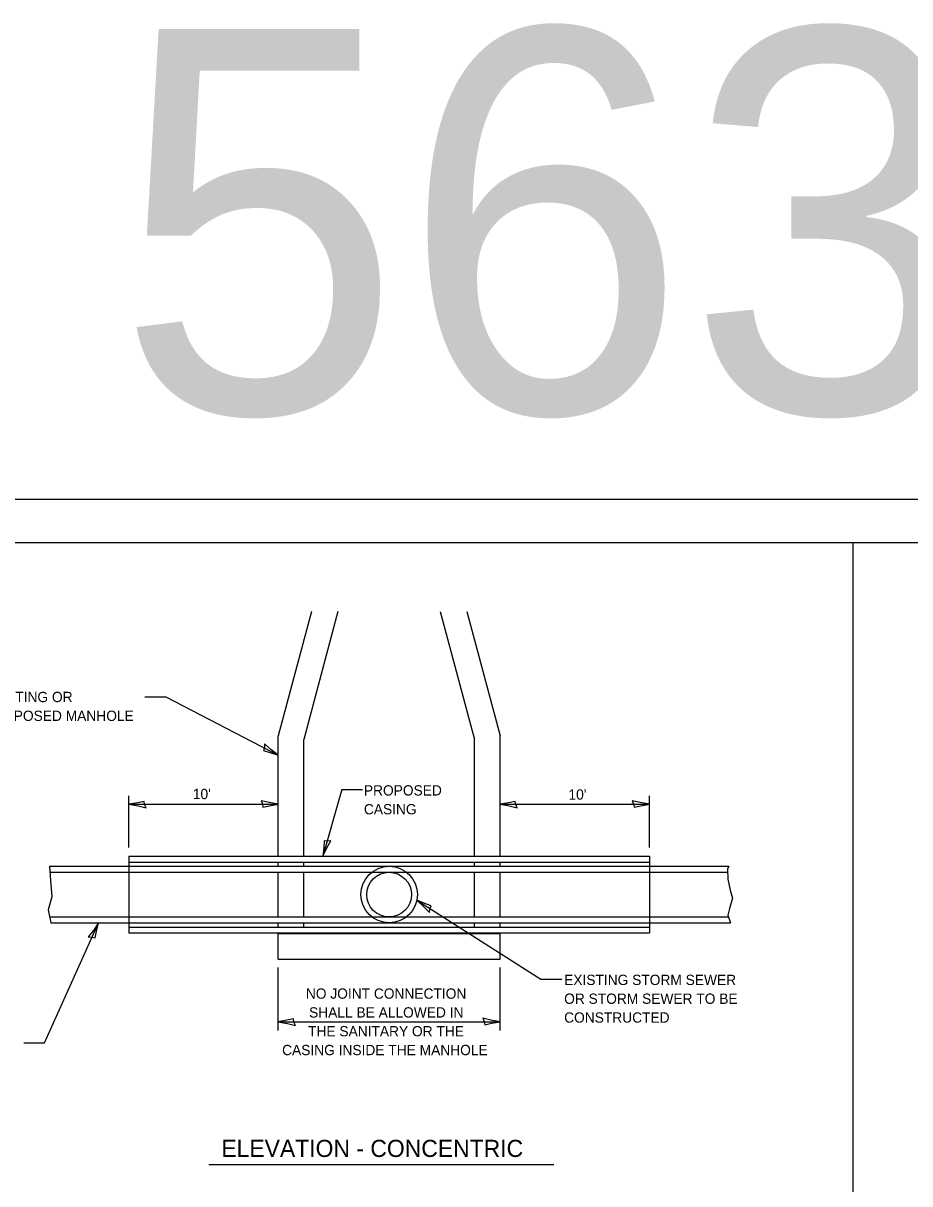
# Model space of a CAD drawing. Extents: x 2133490 to 2172050, y 2138301 to 2145980.
# Drawn here: x 2144842 to 2145359, y 2139002 to 2139679 of the extents above; entities that cross this region are included whole.
import ezdxf

# ---------------------------------------------------------------- set-up
doc = ezdxf.new("R2010")
doc.units = 0
for name, color, linetype in [('Design_PR_Roadway Dimensions', 7, 'Continuous'), ('Design_PR_Roadway Notes', 7, 'Continuous'), ('Drainage_PR', 7, 'Continuous'), ('Drainage_PR_Storm Sewer', 7, 'Continuous'), ('Level 23', 7, 'Continuous'), ('Sheets_50 Reference Boundary', 7, 'Continuous'), ('Sheets_General Details', 7, 'Continuous'), ('Sheets_Printer Plotting Border', 7, 'Continuous'), ('Utilities_PR_Underground Sanitary Sewer', 7, 'Continuous')]:
    doc.layers.add(name, color=color, linetype=linetype)

msp = doc.modelspace()

# ---------------------------------------------------------------- linework, layer by layer
at = {"layer": 'Design_PR_Roadway Dimensions'}
for p, q in [((2144912.65, 2139285.6), (2144924.79, 2139285.6)), ((2144924.79, 2139285.6), (2144990.44, 2139251.65)), ((2144903.33, 2139197.62), (2144903.33, 2139227.89)), ((2145027.51, 2139231.56), (2145016.49, 2139192.64)), ((2145027.51, 2139231.56), (2145039.66, 2139231.56)), ((2145206.98, 2139197.62), (2145206.98, 2139227.89)), ((2144903.33, 2139222.91), (2144990.44, 2139222.91)), ((2145119.87, 2139222.91), (2145206.98, 2139222.91)), ((2145071.31, 2139166.99), (2145143.72, 2139120.85)), ((2144854.18, 2139083.82), (2144885.67, 2139153.77)), ((2144990.44, 2139091.05), (2144990.44, 2139127.63)), ((2145119.87, 2139091.05), (2145119.87, 2139127.63)), ((2145143.72, 2139120.85), (2145155.86, 2139120.85)), ((2144990.44, 2139096.03), (2145119.87, 2139096.03)), ((2144842.03, 2139083.82), (2144854.18, 2139083.82))]:
    msp.add_line(p, q, dxfattribs=at)
at = {"layer": 'Design_PR_Roadway Notes'}
msp.add_line((2144949.99, 2139012.73), (2145151.28, 2139012.73), dxfattribs=at)
at = {"layer": 'Drainage_PR'}
for p, q in [((2145009.83, 2139335.46), (2144990.44, 2139262.75)), ((2145025.29, 2139335.46), (2145005.38, 2139260.79)), ((2145085.02, 2139335.46), (2145104.94, 2139260.79)), ((2145100.48, 2139335.46), (2145119.87, 2139262.75)), ((2144990.44, 2139192.64), (2144990.44, 2139262.75)), ((2145005.38, 2139192.64), (2145005.38, 2139260.79)), ((2145104.94, 2139192.64), (2145104.94, 2139260.79)), ((2145119.87, 2139192.64), (2145119.87, 2139262.75)), ((2144903.33, 2139192.64), (2145206.98, 2139192.64)), ((2144903.33, 2139192.64), (2144903.33, 2139147.84)), ((2145206.98, 2139192.64), (2145206.98, 2139147.84)), ((2144903.33, 2139189.21), (2145206.98, 2139189.21)), ((2144990.44, 2139186.72), (2144990.44, 2139189.21)), ((2145005.38, 2139186.72), (2145005.38, 2139189.21)), ((2145104.94, 2139186.72), (2145104.94, 2139189.21)), ((2145119.87, 2139186.72), (2145119.87, 2139189.21)), ((2144990.44, 2139157.2), (2144990.44, 2139183.29)), ((2145005.38, 2139157.2), (2145005.38, 2139183.29)), ((2145104.94, 2139157.2), (2145104.94, 2139183.29)), ((2145119.87, 2139157.2), (2145119.87, 2139183.29)), ((2144990.44, 2139151.28), (2144990.44, 2139153.77)), ((2145005.38, 2139151.28), (2145005.38, 2139153.77)), ((2145104.94, 2139151.28), (2145104.94, 2139153.77)), ((2145119.87, 2139151.28), (2145119.87, 2139153.77)), ((2144903.33, 2139151.28), (2145206.98, 2139151.28)), ((2144903.33, 2139147.84), (2145206.98, 2139147.84)), ((2144990.44, 2139132.61), (2144990.44, 2139147.84)), ((2144990.44, 2139147.54), (2145119.87, 2139147.54)), ((2145119.87, 2139132.61), (2145119.87, 2139147.84)), ((2144990.44, 2139132.61), (2145119.87, 2139132.61))]:
    msp.add_line(p, q, dxfattribs=at)
at = {"layer": 'Drainage_PR_Storm Sewer'}
for radius in [16.48, 13.04]:
    msp.add_circle((2145055.16, 2139170.24), radius, dxfattribs=at)
at = {"layer": 'Level 23'}
for points in [[(2144982.52, 2139258.1), (2144982.36, 2139256.02), (2144981.79, 2139254.24), (2144985.6, 2139253.17), (2144990.44, 2139251.65), (2144986.15, 2139254.96)], [(2144913.32, 2139220.82), (2144912.51, 2139222.74), (2144912.2, 2139224.58), (2144908.33, 2139223.77), (2144903.33, 2139222.91), (2144908.66, 2139221.94)], [(2144980.44, 2139225), (2144981.26, 2139223.08), (2144981.57, 2139221.24), (2144985.44, 2139222.04), (2144990.44, 2139222.91), (2144985.11, 2139223.88)], [(2145129.87, 2139220.82), (2145129.05, 2139222.74), (2145128.74, 2139224.58), (2145124.87, 2139223.77), (2145119.87, 2139222.91), (2145125.2, 2139221.94)], [(2145196.99, 2139225), (2145197.8, 2139223.08), (2145198.11, 2139221.24), (2145201.98, 2139222.04), (2145206.98, 2139222.91), (2145201.65, 2139223.88)], [(2145021.23, 2139201.69), (2145019.16, 2139201.43), (2145017.3, 2139201.63), (2145017.02, 2139197.69), (2145016.49, 2139192.64), (2145018.88, 2139197.51)], [(2145078.62, 2139159.86), (2145078.96, 2139161.92), (2145079.69, 2139163.64), (2145075.99, 2139165.04), (2145071.31, 2139166.99), (2145075.29, 2139163.31)], [(2144879.66, 2139145.51), (2144881.75, 2139145.46), (2144883.56, 2139144.99), (2144884.41, 2139148.85), (2144885.67, 2139153.77), (2144882.6, 2139149.3)], [(2145000.44, 2139093.93), (2144999.63, 2139095.86), (2144999.31, 2139097.7), (2144995.44, 2139096.89), (2144990.44, 2139096.03), (2144995.78, 2139095.06)], [(2145109.87, 2139098.12), (2145110.69, 2139096.2), (2145111, 2139094.35), (2145114.87, 2139095.16), (2145119.87, 2139096.03), (2145114.54, 2139097)]]:
    msp.add_lwpolyline(points, close=True, dxfattribs=at)
at = {"layer": 'Sheets_50 Reference Boundary'}
msp.add_lwpolyline([(2144410.59, 2139375.7), (2145985.59, 2139375.7), (2145985.59, 2138375.71), (2144410.59, 2138375.71)], close=True, dxfattribs=at)
at = {"layer": 'Sheets_General Details'}
for p, q in [((2146010.59, 2139400.71), (2144310.59, 2139400.71)), ((2145325.96, 2138906.15), (2145325.96, 2139375.71))]:
    msp.add_line(p, q, dxfattribs=at)
msp.add_lwpolyline([(2144410.59, 2139375.71), (2145985.59, 2139375.71), (2145985.59, 2138325.71), (2144410.59, 2138325.71)], close=True, dxfattribs=at)
at = {"layer": 'Sheets_Printer Plotting Border'}
msp.add_lwpolyline([(2144310.59, 2138300.71), (2146010.59, 2138300.71), (2146010.59, 2139400.71), (2144310.59, 2139400.71)], close=True, dxfattribs=at)
at = {"layer": 'Utilities_PR_Underground Sanitary Sewer'}
for p, q in [((2144856.96, 2139186.72), (2145253.35, 2139186.72)), ((2144857.25, 2139183.29), (2145252.63, 2139183.29)), ((2144857.1, 2139157.2), (2145253.14, 2139157.2)), ((2144857.88, 2139153.77), (2145254.24, 2139153.77))]:
    msp.add_line(p, q, dxfattribs=at)
for points in [[(2144856.96, 2139186.72), (2144857.66, 2139178.48), (2144858.38, 2139168.9), (2144856.16, 2139161.28), (2144857.88, 2139153.77)], [(2145253.35, 2139186.72), (2145252.55, 2139185.05), (2145252.8, 2139179.15), (2145254.04, 2139172.76), (2145255.51, 2139168.1), (2145253.8, 2139162.2), (2145252.8, 2139158.27), (2145254.24, 2139153.77)]]:
    msp.add_lwpolyline(points, dxfattribs=at)

# ---------------------------------------------------------------- texts
at = {"layer": 'Design_PR_Roadway Notes'}
for s, height, p in [(' EXISTING OR', 6, (2144816.54, 2139282.51)), (' PROPOSED MANHOLE', 6, (2144816.54, 2139271.53)), (' PROPOSED', 6, (2145038.21, 2139228.02)), (' CASING', 6, (2145038.21, 2139217.04)), (' EXISTING STORM SEWER', 6, (2145155.04, 2139117.49)), ('NO JOINT CONNECTION', 6, (2145006.59, 2139109.49)), (' OR STORM SEWER TO BE', 6, (2145155.04, 2139106.51)), ('SHALL BE ALLOWED IN', 6, (2145008.45, 2139098.51)), (' CONSTRUCTED', 6, (2145155.04, 2139095.53)), ('THE SANITARY OR THE', 6, (2145007.86, 2139087.54)), ('CASING INSIDE THE MANHOLE', 6, (2144992.72, 2139076.56)), ('ELEVATION - CONCENTRIC', 10, (2144957.26, 2139017.19))]:
    msp.add_text(s, height=height, dxfattribs=at).set_placement(p)
at = {"layer": 'Level 23'}
for p in [(2144940.64, 2139225.94), (2145159.79, 2139225.63)]:
    msp.add_text("10'", height=6, dxfattribs=at).set_placement(p)
at = {"layer": 'Sheets_General Details'}
msp.add_text('563-4', height=224, dxfattribs=at).set_placement((2144895.83, 2139451.2))

doc.saveas('drawing.dxf')
